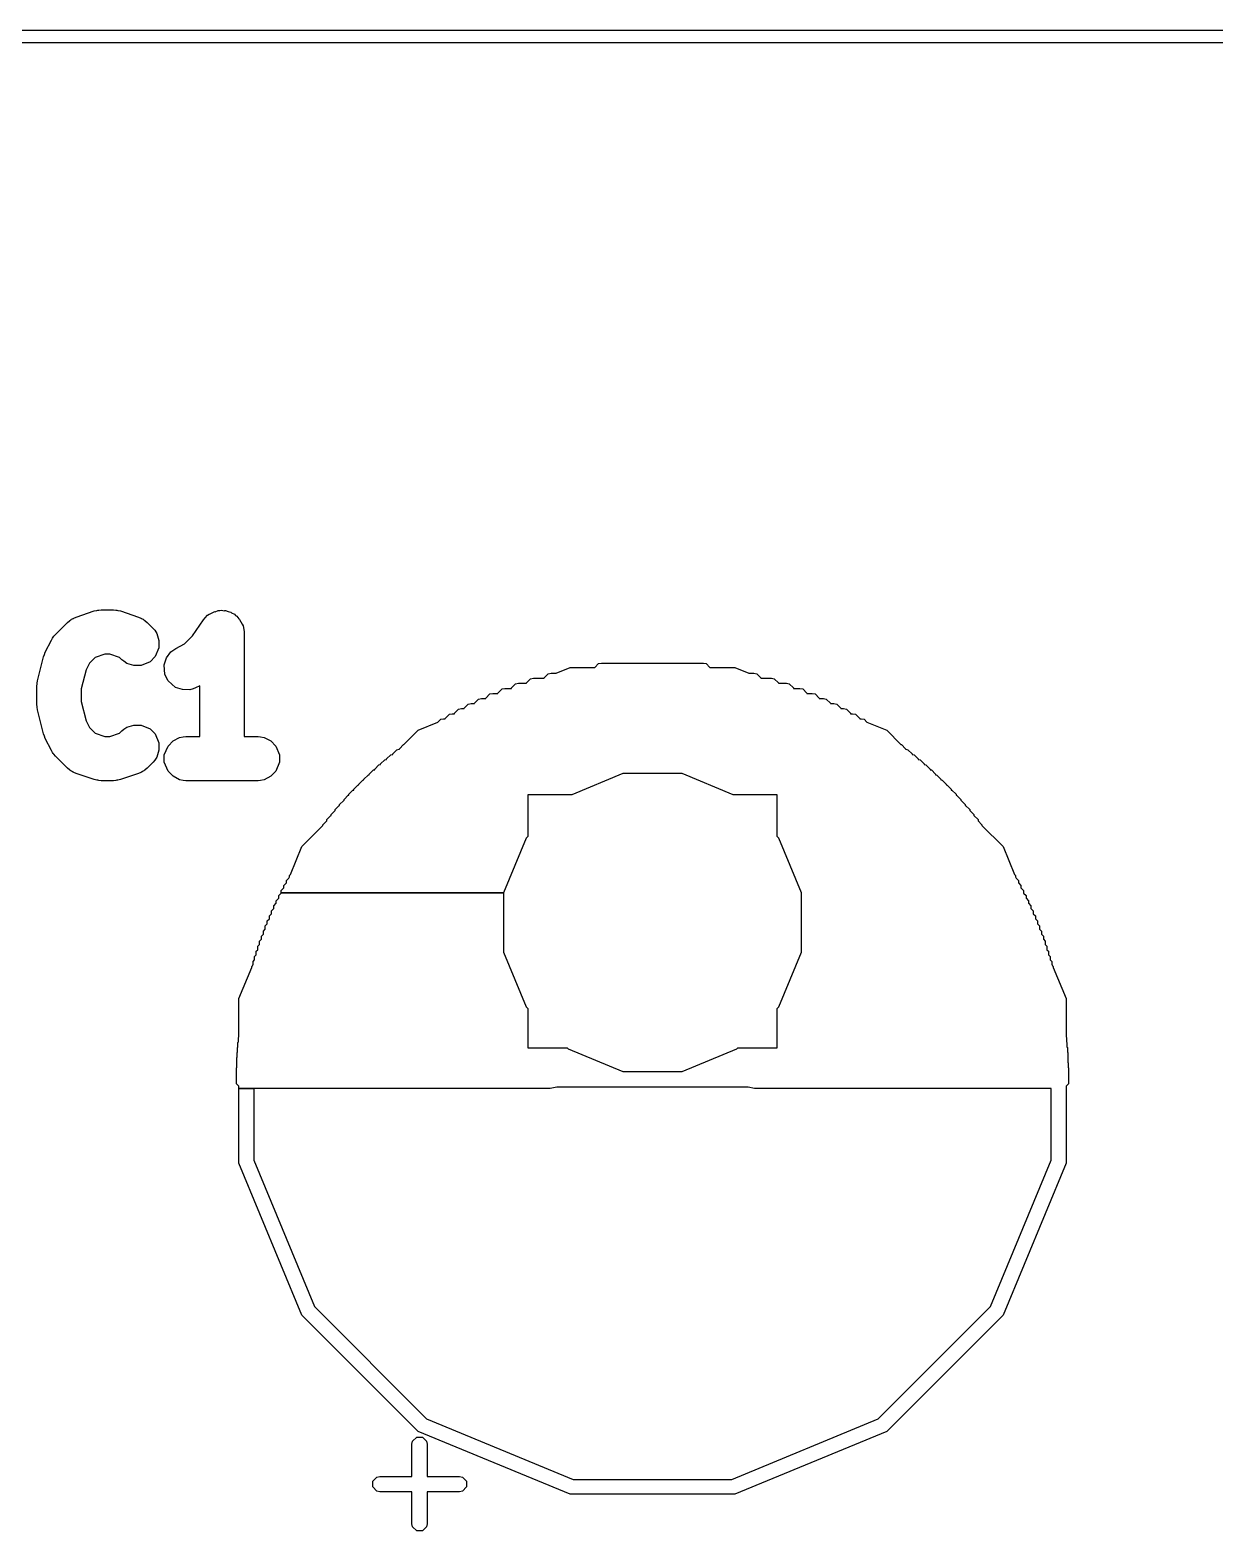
# Model space of a CAD drawing. Header units: millimetres. Extents: x 102.9 to 147, y -135 to -49.9.
# Drawn here: x 128.33 to 137.69, y -61.81 to -49.95 of the extents above; entities that cross this region are included whole.
import ezdxf

# ---------------------------------------------------------------- set-up
doc = ezdxf.new("R2010")
doc.units = ezdxf.units.MM
doc.layers.add('F.Silkscreen', color=41, linetype='CONTINUOUS', true_color=0xf2eda1)

msp = doc.modelspace()

# ---------------------------------------------------------------- linework, layer by layer
at = {"layer": 'F.Silkscreen', "linetype": 'CONTINUOUS'}
for p, q in [((103, -49.95), (147, -49.95)), ((146.95, -50.05), (103.05, -50.05)), ((128.842278, -54.5388), (128.861388, -54.534454)), ((128.861388, -54.534454), (128.869793, -54.533393)), ((128.869793, -54.533393), (128.878116, -54.531739)), ((128.878116, -54.531739), (128.897619, -54.529819)), ((128.897619, -54.529819), (128.992857, -54.529819)), ((128.992857, -54.529819), (129.01236, -54.531739)), ((129.01236, -54.531739), (129.020681, -54.533393)), ((129.020681, -54.533393), (129.029088, -54.534454)), ((129.029088, -54.534454), (129.048197, -54.5388)), ((129.796771, -54.545686), (129.821299, -54.535528)), ((129.821299, -54.535528), (129.833238, -54.535528)), ((129.833238, -54.535528), (129.844944, -54.533187)), ((129.844944, -54.533187), (129.87098, -54.538337)), ((129.87098, -54.538337), (129.87098, -54.535528)), ((129.87098, -54.535528), (129.878701, -54.535528)), ((129.878701, -54.535528), (129.898739, -54.543828)), ((128.53578, -54.723932), (128.631018, -54.628694)), ((128.631018, -54.628694), (128.646148, -54.616274)), ((128.646148, -54.616274), (128.649271, -54.614186)), ((128.649271, -54.614186), (128.650024, -54.615312)), ((128.650024, -54.615312), (128.656095, -54.608905)), ((128.656095, -54.608905), (128.663455, -54.604708)), ((128.663455, -54.604708), (128.670508, -54.599997)), ((128.670508, -54.599997), (128.678928, -54.597442)), ((128.67826, -54.59627), (128.681523, -54.59441)), ((128.678928, -54.597442), (128.67826, -54.59627)), ((128.681523, -54.59441), (128.699422, -54.586419)), ((128.699422, -54.586419), (128.842278, -54.5388)), ((129.048197, -54.5388), (129.191054, -54.586419)), ((129.191054, -54.586419), (129.208953, -54.59441)), ((129.208953, -54.59441), (129.212216, -54.59627)), ((129.212216, -54.59627), (129.211547, -54.597442)), ((129.211547, -54.597442), (129.219968, -54.599997)), ((129.219968, -54.599997), (129.227022, -54.60471)), ((129.227022, -54.60471), (129.234382, -54.608906)), ((129.234382, -54.608906), (129.240443, -54.615306)), ((129.240443, -54.615306), (129.241196, -54.614181)), ((129.241196, -54.614181), (129.244321, -54.61627)), ((129.244321, -54.61627), (129.259458, -54.628694)), ((129.259458, -54.628694), (129.307077, -54.676313)), ((129.618765, -54.736185), (129.704391, -54.607746)), ((129.704391, -54.607746), (129.716812, -54.592579)), ((129.716812, -54.592579), (129.737483, -54.571865)), ((129.737483, -54.571865), (129.750536, -54.564869)), ((129.750536, -54.564869), (129.750595, -54.564811)), ((129.750595, -54.564811), (129.750817, -54.564718)), ((129.750817, -54.564718), (129.788648, -54.544445)), ((129.788648, -54.544445), (129.79622, -54.54293)), ((129.79622, -54.54293), (129.796771, -54.545686)), ((129.898739, -54.543828), (129.920022, -54.548038)), ((129.920022, -54.548038), (129.926447, -54.552321)), ((129.926447, -54.552321), (129.924888, -54.554659)), ((129.924888, -54.554659), (129.949412, -54.564817)), ((129.949412, -54.564817), (129.957854, -54.573259)), ((129.957854, -54.573259), (129.967787, -54.579881)), ((129.967787, -54.579881), (129.982555, -54.601933)), ((129.982555, -54.601933), (129.984542, -54.599947)), ((129.984542, -54.599947), (129.990002, -54.605407)), ((129.990002, -54.605407), (130.010247, -54.643283)), ((130.010247, -54.643283), (130.010375, -54.643474)), ((130.010375, -54.643474), (130.010376, -54.643479)), ((130.010376, -54.643479), (130.01039, -54.643551)), ((130.01039, -54.643551), (130.01737, -54.656609)), ((128.45538, -54.864652), (128.502999, -54.769414)), ((128.502999, -54.769414), (128.51344, -54.752827)), ((128.51344, -54.752827), (128.518636, -54.746131)), ((128.518636, -54.746131), (128.523346, -54.739083)), ((128.523346, -54.739083), (128.53578, -54.723932)), ((129.307077, -54.676313), (129.319514, -54.691468)), ((129.319514, -54.691468), (129.335771, -54.715799)), ((129.335771, -54.715799), (129.352623, -54.771355)), ((129.352623, -54.771355), (129.352623, -54.828758)), ((129.55586, -54.79909), (129.618765, -54.736185)), ((130.01737, -54.656609), (130.023079, -54.68531)), ((130.023079, -54.68531), (130.025, -54.704819)), ((130.025, -54.704819), (130.025, -55.529819)), ((128.44213, -54.90047), (128.448338, -54.883092)), ((128.448338, -54.883092), (128.448376, -54.882954)), ((128.448376, -54.882954), (128.448549, -54.8825)), ((128.448549, -54.8825), (128.448723, -54.882015)), ((128.448723, -54.882015), (128.448788, -54.881877)), ((128.448788, -54.881877), (128.45538, -54.864652)), ((128.926016, -54.879819), (128.849295, -54.905392)), ((128.96446, -54.879819), (128.926016, -54.879819)), ((129.04118, -54.905392), (128.96446, -54.879819)), ((129.352623, -54.828758), (129.323334, -54.899469)), ((129.412758, -54.909771), (129.446315, -54.862394)), ((129.446315, -54.862394), (129.469433, -54.844452)), ((129.469433, -54.844452), (129.486024, -54.834008)), ((129.486024, -54.834008), (129.55586, -54.79909)), ((128.394511, -55.090946), (128.44213, -54.90047)), ((128.77702, -55.003993), (128.739286, -55.154932)), ((128.803346, -54.951341), (128.77702, -55.003993)), ((128.849295, -54.905392), (128.803346, -54.951341)), ((129.059589, -54.923801), (129.04118, -54.905392)), ((129.074744, -54.936238), (129.059589, -54.923801)), ((129.099075, -54.952495), (129.074744, -54.936238)), ((129.154631, -54.969347), (129.099075, -54.952495)), ((129.212034, -54.969347), (129.154631, -54.969347)), ((129.282745, -54.940058), (129.212034, -54.969347)), ((129.323334, -54.899469), (129.282745, -54.940058)), ((129.394606, -54.964228), (129.412758, -54.909771)), ((129.400032, -55.040571), (129.394606, -54.964228)), ((132.489259, -55.03), (132.600349, -54.983985)), ((132.600349, -54.983985), (132.795621, -54.983985)), ((132.795621, -54.983985), (132.825039, -54.954567)), ((132.825039, -54.954567), (132.848, -54.95)), ((132.848, -54.95), (133.652, -54.95)), ((133.652, -54.95), (133.674961, -54.954567)), ((133.674961, -54.954567), (133.704379, -54.983985)), ((133.704379, -54.983985), (133.899651, -54.983985)), ((133.899651, -54.983985), (134.010741, -55.03)), ((128.389286, -55.13339), (128.391206, -55.113887)), ((128.391206, -55.113887), (128.391555, -55.112128)), ((128.391555, -55.112128), (128.391643, -55.110335)), ((128.391643, -55.110335), (128.394511, -55.090946)), ((129.425703, -55.091913), (129.400032, -55.040571)), ((129.425704, -55.091914), (129.425703, -55.091913)), ((129.483524, -55.142061), (129.425704, -55.091914)), ((132.136567, -55.147039), (132.169039, -55.114567)), ((132.169039, -55.114567), (132.192, -55.11)), ((132.192, -55.11), (132.255567, -55.11)), ((132.255567, -55.107039), (132.288039, -55.074567)), ((132.255567, -55.11), (132.255567, -55.107039)), ((132.288039, -55.074567), (132.311, -55.07)), ((132.311, -55.07), (132.39269, -55.07)), ((132.39269, -55.07), (132.393567, -55.069636)), ((132.393567, -55.067039), (132.426039, -55.034567)), ((132.393567, -55.069636), (132.393567, -55.067039)), ((132.426039, -55.034567), (132.449, -55.03)), ((132.449, -55.03), (132.489259, -55.03)), ((134.010741, -55.03), (134.051, -55.03)), ((134.051, -55.03), (134.073961, -55.034567)), ((134.073961, -55.034567), (134.106433, -55.067039)), ((134.106433, -55.067039), (134.106433, -55.069636)), ((134.106433, -55.069636), (134.10731, -55.07)), ((134.10731, -55.07), (134.189, -55.07)), ((134.189, -55.07), (134.211961, -55.074567)), ((134.211961, -55.074567), (134.244433, -55.107039)), ((134.244433, -55.107039), (134.244433, -55.11)), ((134.244433, -55.11), (134.308, -55.11)), ((134.308, -55.11), (134.330961, -55.114567)), ((134.330961, -55.114567), (134.363433, -55.147039)), ((128.389286, -55.276247), (128.389286, -55.13339)), ((128.739286, -55.154932), (128.739286, -55.254704)), ((129.537981, -55.160213), (129.483524, -55.142061)), ((129.596015, -55.161793), (129.537981, -55.160213)), ((129.624239, -55.154064), (129.596015, -55.161793)), ((129.642548, -55.147058), (129.624239, -55.154064)), ((129.675, -55.130832), (129.642548, -55.147058)), ((129.675, -55.529819), (129.675, -55.130832)), ((131.844567, -55.267039), (131.877039, -55.234567)), ((131.877039, -55.234567), (131.9, -55.23)), ((131.9, -55.23), (131.933567, -55.23)), ((131.933567, -55.227039), (131.966039, -55.194567)), ((131.933567, -55.23), (131.933567, -55.227039)), ((131.966039, -55.194567), (131.989, -55.19)), ((131.989, -55.19), (132.029567, -55.19)), ((132.029567, -55.187039), (132.062039, -55.154567)), ((132.029567, -55.19), (132.029567, -55.187039)), ((132.062039, -55.154567), (132.085, -55.15)), ((132.085, -55.15), (132.136567, -55.15)), ((132.136567, -55.15), (132.136567, -55.147039)), ((134.363433, -55.147039), (134.363433, -55.15)), ((134.363433, -55.15), (134.415, -55.15)), ((134.415, -55.15), (134.437961, -55.154567)), ((134.437961, -55.154567), (134.470433, -55.187039)), ((134.470433, -55.187039), (134.470433, -55.19)), ((134.470433, -55.19), (134.511, -55.19)), ((134.511, -55.19), (134.533961, -55.194567)), ((134.533961, -55.194567), (134.566433, -55.227039)), ((134.566433, -55.227039), (134.566433, -55.23)), ((134.566433, -55.23), (134.6, -55.23)), ((134.6, -55.23), (134.622961, -55.234567)), ((134.622961, -55.234567), (134.655433, -55.267039)), ((128.391207, -55.295752), (128.389286, -55.276247)), ((128.391555, -55.297504), (128.391207, -55.295752)), ((128.391643, -55.299301), (128.391555, -55.297504)), ((128.394511, -55.318691), (128.391643, -55.299301)), ((128.44213, -55.509167), (128.394511, -55.318691)), ((128.739286, -55.254704), (128.77702, -55.405643)), ((131.613567, -55.387039), (131.646039, -55.354567)), ((131.646039, -55.354567), (131.669, -55.35)), ((131.669, -55.35), (131.685567, -55.35)), ((131.685567, -55.347039), (131.718039, -55.314567)), ((131.685567, -55.35), (131.685567, -55.347039)), ((131.718039, -55.314567), (131.741, -55.31)), ((131.741, -55.31), (131.762567, -55.31)), ((131.762567, -55.307039), (131.795039, -55.274567)), ((131.762567, -55.31), (131.762567, -55.307039)), ((131.795039, -55.274567), (131.818, -55.27)), ((131.818, -55.27), (131.844567, -55.27)), ((131.844567, -55.27), (131.844567, -55.267039)), ((134.655433, -55.267039), (134.655433, -55.27)), ((134.655433, -55.27), (134.682, -55.27)), ((134.682, -55.27), (134.704961, -55.274567)), ((134.704961, -55.274567), (134.737433, -55.307039)), ((134.737433, -55.307039), (134.737433, -55.31)), ((134.737433, -55.31), (134.759, -55.31)), ((134.759, -55.31), (134.781961, -55.314567)), ((134.781961, -55.314567), (134.814433, -55.347039)), ((134.814433, -55.347039), (134.814433, -55.35)), ((134.814433, -55.35), (134.831, -55.35)), ((134.831, -55.35), (134.853961, -55.354567)), ((134.853961, -55.354567), (134.886433, -55.387039)), ((128.77702, -55.405643), (128.803347, -55.458298)), ((128.803347, -55.458298), (128.849294, -55.504245)), ((129.059588, -55.485837), (129.074742, -55.473401)), ((129.074742, -55.473401), (129.099074, -55.457143)), ((129.099074, -55.457143), (129.154629, -55.44029)), ((129.154629, -55.44029), (129.212032, -55.440289)), ((129.212032, -55.440289), (129.282743, -55.469577)), ((129.282743, -55.469577), (129.282745, -55.469578)), ((129.282745, -55.469578), (129.323334, -55.510167)), ((131.287223, -55.593933), (131.399951, -55.481206)), ((131.399951, -55.481206), (131.556064, -55.416541)), ((131.556064, -55.416541), (131.578039, -55.394567)), ((131.578039, -55.394567), (131.601, -55.39)), ((131.601, -55.39), (131.613567, -55.39)), ((131.613567, -55.39), (131.613567, -55.387039)), ((134.886433, -55.387039), (134.886433, -55.39)), ((134.886433, -55.39), (134.899, -55.39)), ((134.899, -55.39), (134.921961, -55.394567)), ((134.921961, -55.394567), (134.943935, -55.416541)), ((134.943935, -55.416541), (135.100049, -55.481206)), ((135.100049, -55.481206), (135.212776, -55.593933)), ((128.448336, -55.526539), (128.44213, -55.509167)), ((128.448375, -55.52668), (128.448336, -55.526539)), ((128.44855, -55.527139), (128.448375, -55.52668)), ((128.448725, -55.527627), (128.44855, -55.527139)), ((128.44879, -55.527765), (128.448725, -55.527627)), ((128.45538, -55.544985), (128.44879, -55.527765)), ((128.502999, -55.640223), (128.45538, -55.544985)), ((128.849294, -55.504245), (128.926016, -55.529819)), ((128.926016, -55.529819), (128.964459, -55.529819)), ((128.964459, -55.529819), (129.04118, -55.504244)), ((129.04118, -55.504244), (129.059588, -55.485837)), ((129.323334, -55.510167), (129.352623, -55.580876)), ((129.352623, -55.580876), (129.352624, -55.638279)), ((129.424284, -55.605407), (129.464874, -55.564817)), ((129.464874, -55.564817), (129.516076, -55.537449)), ((129.516076, -55.537449), (129.544777, -55.53174)), ((129.544777, -55.53174), (129.564286, -55.529819)), ((129.564286, -55.529819), (129.675, -55.529819)), ((130.025, -55.529819), (130.135714, -55.529819)), ((130.135714, -55.529819), (130.155223, -55.53174)), ((130.155223, -55.53174), (130.183924, -55.537449)), ((130.183924, -55.537449), (130.235126, -55.564817)), ((130.235126, -55.564817), (130.275716, -55.605407)), ((131.251567, -55.627039), (131.284039, -55.594567)), ((131.284039, -55.594567), (131.287223, -55.593933)), ((135.212776, -55.593933), (135.215961, -55.594567)), ((135.215961, -55.594567), (135.248433, -55.627039)), ((128.513443, -55.656814), (128.502999, -55.640223)), ((128.518641, -55.663512), (128.513443, -55.656814)), ((128.523344, -55.67055), (128.518641, -55.663512)), ((128.53578, -55.685704), (128.523344, -55.67055)), ((128.631018, -55.780943), (128.53578, -55.685704)), ((129.319513, -55.71817), (129.307077, -55.733323)), ((129.335771, -55.693838), (129.319513, -55.71817)), ((129.352624, -55.638279), (129.335771, -55.693838)), ((129.394995, -55.676118), (129.424284, -55.605407)), ((129.394995, -55.73352), (129.394995, -55.676118)), ((130.275716, -55.605407), (130.305005, -55.676118)), ((130.305005, -55.676118), (130.305005, -55.73352)), ((131.103567, -55.747039), (131.136039, -55.714567)), ((131.136039, -55.714567), (131.150567, -55.711677)), ((131.150567, -55.707039), (131.183039, -55.674567)), ((131.150567, -55.711677), (131.150567, -55.707039)), ((131.183039, -55.674567), (131.199567, -55.671279)), ((131.199567, -55.667039), (131.232039, -55.634567)), ((131.199567, -55.671279), (131.199567, -55.667039)), ((131.232039, -55.634567), (131.250202, -55.630954)), ((131.250202, -55.630954), (131.251567, -55.62959)), ((131.251567, -55.62959), (131.251567, -55.627039)), ((135.248433, -55.627039), (135.248433, -55.62959)), ((135.248433, -55.62959), (135.249797, -55.630954)), ((135.249797, -55.630954), (135.267961, -55.634567)), ((135.267961, -55.634567), (135.300433, -55.667039)), ((135.300433, -55.667039), (135.300433, -55.671279)), ((135.300433, -55.671279), (135.316961, -55.674567)), ((135.316961, -55.674567), (135.349433, -55.707039)), ((135.349433, -55.707039), (135.349433, -55.711677)), ((135.349433, -55.711677), (135.363961, -55.714567)), ((135.363961, -55.714567), (135.396433, -55.747039)), ((128.646167, -55.793377), (128.631018, -55.780943)), ((128.64929, -55.795464), (128.646167, -55.793377)), ((128.650041, -55.794339), (128.64929, -55.795464)), ((128.6561, -55.800736), (128.650041, -55.794339)), ((128.663459, -55.80493), (128.6561, -55.800736)), ((128.670502, -55.809637), (128.663459, -55.80493)), ((128.678929, -55.812193), (128.670502, -55.809637)), ((128.67826, -55.813368), (128.678929, -55.812193)), ((128.681523, -55.815228), (128.67826, -55.813368)), ((128.699422, -55.823219), (128.681523, -55.815228)), ((128.842278, -55.870838), (128.699422, -55.823219)), ((129.191054, -55.823219), (129.048197, -55.870838)), ((129.208953, -55.815228), (129.191054, -55.823219)), ((129.212216, -55.813368), (129.208953, -55.815228)), ((129.219982, -55.809632), (129.211545, -55.812191)), ((129.211545, -55.812191), (129.212216, -55.813368)), ((129.227021, -55.804927), (129.219982, -55.809632)), ((129.23437, -55.800739), (129.227021, -55.804927)), ((129.240415, -55.794353), (129.23437, -55.800739)), ((129.241166, -55.795476), (129.240415, -55.794353)), ((129.244292, -55.793388), (129.241166, -55.795476)), ((129.259459, -55.780942), (129.244292, -55.793388)), ((129.307077, -55.733323), (129.259459, -55.780942)), ((129.424284, -55.804231), (129.394995, -55.73352)), ((129.464874, -55.844821), (129.424284, -55.804231)), ((130.275716, -55.804231), (130.235126, -55.844821)), ((130.305005, -55.73352), (130.275716, -55.804231)), ((130.971567, -55.867039), (131.004039, -55.834567)), ((131.004039, -55.834567), (131.013567, -55.832671)), ((131.013567, -55.827039), (131.046039, -55.794567)), ((131.013567, -55.832671), (131.013567, -55.827039)), ((131.046039, -55.794567), (131.057567, -55.792274)), ((131.057567, -55.787039), (131.090039, -55.754567)), ((131.057567, -55.792274), (131.057567, -55.787039)), ((131.090039, -55.754567), (131.103567, -55.751876)), ((131.103567, -55.751876), (131.103567, -55.747039)), ((133.015892, -55.823058), (132.612856, -55.99)), ((133.484108, -55.823058), (133.015892, -55.823058)), ((133.887144, -55.99), (133.484108, -55.823058)), ((135.396433, -55.747039), (135.396433, -55.751876)), ((135.396433, -55.751876), (135.409961, -55.754567)), ((135.409961, -55.754567), (135.442433, -55.787039)), ((135.442433, -55.787039), (135.442433, -55.792274)), ((135.442433, -55.792274), (135.453961, -55.794567)), ((135.453961, -55.794567), (135.486433, -55.827039)), ((135.486433, -55.827039), (135.486433, -55.832671)), ((135.486433, -55.832671), (135.495961, -55.834567)), ((135.495961, -55.834567), (135.528433, -55.867039)), ((128.861396, -55.875185), (128.842278, -55.870838)), ((128.869799, -55.876244), (128.861396, -55.875185)), ((128.878108, -55.877897), (128.869799, -55.876244)), ((128.897619, -55.879819), (128.878108, -55.877897)), ((128.992857, -55.879819), (128.897619, -55.879819)), ((129.012368, -55.877897), (128.992857, -55.879819)), ((129.020675, -55.876244), (129.012368, -55.877897)), ((129.02908, -55.875185), (129.020675, -55.876244)), ((129.048197, -55.870838), (129.02908, -55.875185)), ((129.516076, -55.872189), (129.464874, -55.844821)), ((129.544777, -55.877898), (129.516076, -55.872189)), ((129.564286, -55.879819), (129.544777, -55.877898)), ((130.135714, -55.879819), (129.564286, -55.879819)), ((130.155223, -55.877898), (130.135714, -55.879819)), ((130.183924, -55.872189), (130.155223, -55.877898)), ((130.235126, -55.844821), (130.183924, -55.872189)), ((130.852567, -55.987039), (130.885039, -55.954567)), ((130.885039, -55.954567), (130.890567, -55.953467)), ((130.890567, -55.947039), (130.923039, -55.914567)), ((130.890567, -55.953467), (130.890567, -55.947039)), ((130.923039, -55.914567), (130.930567, -55.913069)), ((130.930567, -55.907039), (130.963039, -55.874567)), ((130.930567, -55.913069), (130.930567, -55.907039)), ((130.963039, -55.874567), (130.971567, -55.87287)), ((130.971567, -55.87287), (130.971567, -55.867039)), ((135.528433, -55.867039), (135.528433, -55.87287)), ((135.528433, -55.87287), (135.536961, -55.874567)), ((135.536961, -55.874567), (135.569433, -55.907039)), ((135.569433, -55.907039), (135.569433, -55.913069)), ((135.569433, -55.913069), (135.576961, -55.914567)), ((135.576961, -55.914567), (135.609433, -55.947039)), ((135.609433, -55.947039), (135.609433, -55.953467)), ((135.609433, -55.953467), (135.614961, -55.954567)), ((135.614961, -55.954567), (135.647433, -55.987039)), ((130.744567, -56.107039), (130.777039, -56.074567)), ((130.777039, -56.074567), (130.779567, -56.074064)), ((130.779567, -56.067039), (130.812039, -56.034567)), ((130.779567, -56.074064), (130.779567, -56.067039)), ((130.812039, -56.034567), (130.815567, -56.033865)), ((130.815567, -56.027039), (130.848039, -55.994567)), ((130.815567, -56.033865), (130.815567, -56.027039)), ((130.848039, -55.994567), (130.852567, -55.993666)), ((130.852567, -55.993666), (130.852567, -55.987039)), ((132.612856, -55.99), (132.265433, -55.99)), ((132.265433, -55.99), (132.265433, -56.027039)), ((132.265433, -56.027039), (132.265433, -56.067039)), ((132.265433, -56.067039), (132.265433, -56.107039)), ((134.234567, -55.99), (133.887144, -55.99)), ((134.234567, -56.027039), (134.234567, -55.99)), ((134.234567, -56.067039), (134.234567, -56.027039)), ((134.234567, -56.107039), (134.234567, -56.067039)), ((135.647433, -55.987039), (135.647433, -55.993666)), ((135.647433, -55.993666), (135.651961, -55.994567)), ((135.651961, -55.994567), (135.684433, -56.027039)), ((135.684433, -56.027039), (135.684433, -56.033865)), ((135.684433, -56.033865), (135.687961, -56.034567)), ((135.687961, -56.034567), (135.720433, -56.067039)), ((135.720433, -56.067039), (135.720433, -56.074064)), ((135.720433, -56.074064), (135.722961, -56.074567)), ((135.722961, -56.074567), (135.755433, -56.107039)), ((130.678567, -56.187039), (130.711039, -56.154567)), ((130.678567, -56.196039), (130.678567, -56.187039)), ((130.711039, -56.154567), (130.711567, -56.154461)), ((130.711567, -56.147039), (130.744039, -56.114567)), ((130.711567, -56.154461), (130.711567, -56.147039)), ((130.744039, -56.114567), (130.744567, -56.114461)), ((130.744567, -56.114461), (130.744567, -56.107039)), ((132.265433, -56.107039), (132.265433, -56.147039)), ((132.265433, -56.147039), (132.265433, -56.187039)), ((132.265433, -56.187039), (132.265433, -56.227039)), ((134.234567, -56.147039), (134.234567, -56.107039)), ((134.234567, -56.187039), (134.234567, -56.147039)), ((134.234567, -56.227039), (134.234567, -56.187039)), ((135.755433, -56.107039), (135.755433, -56.114461)), ((135.755433, -56.114461), (135.755961, -56.114567)), ((135.755961, -56.114567), (135.788433, -56.147039)), ((135.788433, -56.147039), (135.788433, -56.154461)), ((135.788433, -56.154461), (135.788961, -56.154567)), ((135.788961, -56.154567), (135.821433, -56.187039)), ((135.821433, -56.187039), (135.821433, -56.196039)), ((130.481206, -56.399951), (130.647567, -56.23359)), ((130.647567, -56.227039), (130.678567, -56.196039)), ((130.647567, -56.23359), (130.647567, -56.227039)), ((132.265433, -56.227039), (132.265433, -56.267039)), ((132.265433, -56.267039), (132.265433, -56.307039)), ((132.265433, -56.307039), (132.265433, -56.320118)), ((134.234567, -56.267039), (134.234567, -56.227039)), ((134.234567, -56.307039), (134.234567, -56.267039)), ((134.234567, -56.320118), (134.234567, -56.307039)), ((135.821433, -56.196039), (135.852433, -56.227039)), ((135.852433, -56.227039), (135.852433, -56.23359)), ((135.852433, -56.23359), (136.018794, -56.399951)), ((130.390378, -56.619227), (130.481206, -56.399951)), ((132.252236, -56.333316), (132.073058, -56.765892)), ((132.265433, -56.320118), (132.252236, -56.333315)), ((132.252236, -56.333315), (132.252236, -56.333316)), ((134.247764, -56.333315), (134.234567, -56.320118)), ((134.247764, -56.333316), (134.247764, -56.333315)), ((134.426942, -56.765892), (134.247764, -56.333316)), ((136.018794, -56.399951), (136.109621, -56.619227)), ((130.360567, -56.667039), (130.37765, -56.649955)), ((130.360567, -56.686039), (130.360567, -56.667039)), ((130.37765, -56.649955), (130.382567, -56.638086)), ((130.382567, -56.627039), (130.390378, -56.619227)), ((130.382567, -56.638086), (130.382567, -56.627039)), ((136.109621, -56.619227), (136.117433, -56.627039)), ((136.117433, -56.627039), (136.117433, -56.638086)), ((136.117433, -56.638086), (136.122349, -56.649955)), ((136.122349, -56.649955), (136.139433, -56.667039)), ((136.139433, -56.667039), (136.139433, -56.686039)), ((130.298567, -56.787039), (130.318567, -56.767039)), ((130.298567, -56.808039), (130.298567, -56.787039)), ((130.318567, -56.747039), (130.339567, -56.726039)), ((130.318567, -56.765892), (130.318567, -56.747039)), ((130.318567, -56.767039), (130.318567, -56.765892)), ((130.318567, -56.765892), (132.073058, -56.765892)), ((132.073058, -56.765892), (130.318567, -56.765892)), ((130.339567, -56.707039), (130.360567, -56.686039)), ((130.339567, -56.726039), (130.339567, -56.707039)), ((132.073058, -56.765892), (132.073058, -57.234108)), ((134.426942, -57.234108), (134.426942, -56.765892)), ((136.139433, -56.686039), (136.160433, -56.707039)), ((136.160433, -56.707039), (136.160433, -56.726039)), ((136.160433, -56.726039), (136.181433, -56.747039)), ((136.181433, -56.747039), (136.181433, -56.767039)), ((136.181433, -56.767039), (136.201433, -56.787039)), ((136.201433, -56.787039), (136.201433, -56.808039)), ((130.242567, -56.907039), (130.260567, -56.889039)), ((130.242567, -56.930039), (130.242567, -56.907039)), ((130.260567, -56.867039), (130.279567, -56.848039)), ((130.260567, -56.889039), (130.260567, -56.867039)), ((130.279567, -56.827039), (130.298567, -56.808039)), ((130.279567, -56.848039), (130.279567, -56.827039)), ((136.201433, -56.808039), (136.220433, -56.827039)), ((136.220433, -56.827039), (136.220433, -56.848039)), ((136.220433, -56.848039), (136.239433, -56.867039)), ((136.239433, -56.867039), (136.239433, -56.889039)), ((136.239433, -56.889039), (136.257433, -56.907039)), ((136.257433, -56.907039), (136.257433, -56.930039)), ((130.192567, -57.027039), (130.208567, -57.011039)), ((130.208567, -56.987039), (130.225567, -56.970039)), ((130.208567, -57.011039), (130.208567, -56.987039)), ((130.225567, -56.947039), (130.242567, -56.930039)), ((130.225567, -56.970039), (130.225567, -56.947039)), ((136.257433, -56.930039), (136.274433, -56.947039)), ((136.274433, -56.947039), (136.274433, -56.970039)), ((136.274433, -56.970039), (136.291433, -56.987039)), ((136.291433, -56.987039), (136.291433, -57.011039)), ((136.291433, -57.011039), (136.307433, -57.027039)), ((130.147567, -57.147039), (130.162567, -57.132039)), ((130.162567, -57.107039), (130.177567, -57.092039)), ((130.162567, -57.132039), (130.162567, -57.107039)), ((130.177567, -57.067039), (130.192567, -57.052039)), ((130.177567, -57.092039), (130.177567, -57.067039)), ((130.192567, -57.052039), (130.192567, -57.027039)), ((136.307433, -57.027039), (136.307433, -57.052039)), ((136.307433, -57.052039), (136.322433, -57.067039)), ((136.322433, -57.067039), (136.322433, -57.092039)), ((136.322433, -57.092039), (136.337433, -57.107039)), ((136.337433, -57.107039), (136.337433, -57.132039)), ((136.337433, -57.132039), (136.352433, -57.147039)), ((130.108567, -57.267039), (130.121567, -57.254039)), ((130.121567, -57.227039), (130.134567, -57.214039)), ((130.121567, -57.254039), (130.121567, -57.227039)), ((130.134567, -57.187039), (130.147567, -57.174039)), ((130.134567, -57.214039), (130.134567, -57.187039)), ((130.147567, -57.174039), (130.147567, -57.147039)), ((132.073058, -57.234108), (132.252236, -57.666684)), ((134.247764, -57.666684), (134.426942, -57.234108)), ((136.352433, -57.147039), (136.352433, -57.174039)), ((136.352433, -57.174039), (136.365433, -57.187039)), ((136.365433, -57.187039), (136.365433, -57.214039)), ((136.365433, -57.214039), (136.378433, -57.227039)), ((136.378433, -57.227039), (136.378433, -57.254039)), ((136.378433, -57.254039), (136.391433, -57.267039)), ((129.983985, -57.600349), (130.085567, -57.355108)), ((130.085567, -57.347039), (130.091272, -57.341333)), ((130.085567, -57.355108), (130.085567, -57.347039)), ((130.091272, -57.341333), (130.096567, -57.328551)), ((130.096567, -57.307039), (130.108567, -57.295039)), ((130.096567, -57.328551), (130.096567, -57.307039)), ((130.108567, -57.295039), (130.108567, -57.267039)), ((136.391433, -57.267039), (136.391433, -57.295039)), ((136.391433, -57.295039), (136.403433, -57.307039)), ((136.403433, -57.307039), (136.403433, -57.328551)), ((136.403433, -57.328551), (136.408727, -57.341333)), ((136.408727, -57.341333), (136.414433, -57.347039)), ((136.414433, -57.347039), (136.414433, -57.355108)), ((136.414433, -57.355108), (136.516015, -57.600349)), ((129.983985, -57.62376), (129.983985, -57.600349)), ((136.516015, -57.600349), (136.516015, -57.903621)), ((129.983985, -57.903621), (129.983985, -57.62376)), ((132.252236, -57.666684), (132.252236, -57.666685)), ((132.252236, -57.666685), (132.265433, -57.679882)), ((132.265433, -57.679882), (132.265433, -57.707039)), ((132.265433, -57.707039), (132.265433, -57.747039)), ((134.234567, -57.679882), (134.247764, -57.666685)), ((134.234567, -57.707039), (134.234567, -57.679882)), ((134.234567, -57.747039), (134.234567, -57.707039)), ((134.247764, -57.666685), (134.247764, -57.666684)), ((132.265433, -57.747039), (132.265433, -57.787039)), ((132.265433, -57.787039), (132.265433, -57.827039)), ((132.265433, -57.827039), (132.265433, -57.867039)), ((134.234567, -57.787039), (134.234567, -57.747039)), ((134.234567, -57.827039), (134.234567, -57.787039)), ((134.234567, -57.867039), (134.234567, -57.827039)), ((129.976567, -57.947039), (129.980567, -57.943039)), ((129.976567, -57.984039), (129.976567, -57.947039)), ((129.980567, -57.907039), (129.983985, -57.903621)), ((129.980567, -57.943039), (129.980567, -57.907039)), ((132.265433, -57.867039), (132.265433, -57.907039)), ((132.265433, -57.907039), (132.265433, -57.947039)), ((132.265433, -57.947039), (132.265433, -57.987039)), ((134.234567, -57.907039), (134.234567, -57.867039)), ((134.234567, -57.947039), (134.234567, -57.907039)), ((134.234567, -57.987039), (134.234567, -57.947039)), ((136.516015, -57.903621), (136.519433, -57.907039)), ((136.519433, -57.907039), (136.519433, -57.943039)), ((136.519433, -57.943039), (136.523433, -57.947039)), ((136.523433, -57.947039), (136.523433, -57.984039)), ((129.968567, -58.067039), (129.970567, -58.065039)), ((129.968567, -58.105039), (129.968567, -58.067039)), ((129.970567, -58.027039), (129.973567, -58.024039)), ((129.970567, -58.065039), (129.970567, -58.027039)), ((129.973567, -57.987039), (129.976567, -57.984039)), ((129.973567, -58.024039), (129.973567, -57.987039)), ((132.265433, -57.987039), (132.265433, -57.99)), ((132.265433, -57.99), (132.575551, -57.99)), ((132.575551, -57.99), (132.583315, -57.997764)), ((132.583315, -57.997764), (132.583316, -57.997764)), ((132.583316, -57.997764), (133.015892, -58.176942)), ((133.484108, -58.176942), (133.916684, -57.997764)), ((133.916684, -57.997764), (133.916685, -57.997764)), ((133.916685, -57.997764), (133.924449, -57.99)), ((133.924449, -57.99), (134.234567, -57.99)), ((134.234567, -57.99), (134.234567, -57.987039)), ((136.523433, -57.984039), (136.526433, -57.987039)), ((136.526433, -57.987039), (136.526433, -58.024039)), ((136.526433, -58.024039), (136.529433, -58.027039)), ((136.529433, -58.027039), (136.529433, -58.065039)), ((136.529433, -58.065039), (136.531433, -58.067039)), ((136.531433, -58.067039), (136.531433, -58.105039)), ((129.964567, -58.187039), (129.965567, -58.186039)), ((129.964567, -58.227039), (129.964567, -58.187039)), ((129.965567, -58.147039), (129.966567, -58.146039)), ((129.965567, -58.186039), (129.965567, -58.147039)), ((129.966567, -58.107039), (129.968567, -58.105039)), ((129.966567, -58.146039), (129.966567, -58.107039)), ((133.015892, -58.176942), (133.484108, -58.176942)), ((136.531433, -58.105039), (136.533433, -58.107039)), ((136.533433, -58.107039), (136.533433, -58.146039)), ((136.533433, -58.146039), (136.534433, -58.147039)), ((136.534433, -58.147039), (136.534433, -58.186039)), ((136.534433, -58.186039), (136.535433, -58.187039)), ((136.535433, -58.187039), (136.535433, -58.227039)), ((129.964567, -58.272961), (129.964567, -58.227039)), ((129.983985, -58.292379), (129.964567, -58.272961)), ((129.983985, -58.31), (129.983985, -58.292379)), ((129.983985, -58.899651), (129.983985, -58.31)), ((129.983985, -58.31), (130.101679, -58.31)), ((130.101679, -58.31), (129.983985, -58.31)), ((130.101679, -58.31), (130.101679, -58.87624)), ((132.443476, -58.31), (130.101679, -58.31)), ((132.49375, -58.3), (132.443476, -58.31)), ((134.00625, -58.3), (132.49375, -58.3)), ((134.056524, -58.31), (134.00625, -58.3)), ((136.398321, -58.31), (134.056524, -58.31)), ((136.398321, -58.87624), (136.398321, -58.31)), ((136.535433, -58.272961), (136.516015, -58.292379)), ((136.516015, -58.292379), (136.516015, -58.899651)), ((136.535433, -58.227039), (136.535433, -58.272961)), ((130.481206, -60.100049), (129.983985, -58.899651)), ((130.101679, -58.87624), (130.580983, -60.03338)), ((135.919017, -60.03338), (136.398321, -58.87624)), ((136.516015, -58.899651), (136.018794, -60.100049)), ((131.399951, -61.018794), (130.481206, -60.100049)), ((130.580983, -60.03338), (131.46662, -60.919017)), ((135.03338, -60.919017), (135.919017, -60.03338)), ((136.018794, -60.100049), (135.100049, -61.018794)), ((131.46662, -60.919017), (132.62376, -61.398321)), ((133.87624, -61.398321), (135.03338, -60.919017)), ((132.600349, -61.516015), (131.399951, -61.018794)), ((135.100049, -61.018794), (133.899651, -61.516015)), ((131.351, -61.120241), (131.355567, -61.09728)), ((131.351, -61.375241), (131.351, -61.120241)), ((131.355567, -61.09728), (131.388039, -61.064808)), ((131.388039, -61.064808), (131.433961, -61.064808)), ((131.433961, -61.064808), (131.466433, -61.09728)), ((131.466433, -61.09728), (131.471, -61.120241)), ((131.471, -61.120241), (131.471, -61.375241)), ((131.040567, -61.41228), (131.073039, -61.379808)), ((131.040567, -61.458202), (131.040567, -61.41228)), ((131.073039, -61.379808), (131.096, -61.375241)), ((131.096, -61.375241), (131.351, -61.375241)), ((131.471, -61.375241), (131.726, -61.375241)), ((131.726, -61.375241), (131.748961, -61.379808)), ((131.748961, -61.379808), (131.781433, -61.41228)), ((131.781433, -61.41228), (131.781433, -61.458202)), ((132.62376, -61.398321), (133.87624, -61.398321)), ((131.073039, -61.490674), (131.040567, -61.458202)), ((131.096, -61.495241), (131.073039, -61.490674)), ((131.351, -61.495241), (131.096, -61.495241)), ((131.351, -61.750241), (131.351, -61.495241)), ((131.726, -61.495241), (131.471, -61.495241)), ((131.471, -61.495241), (131.471, -61.750241)), ((131.748961, -61.490674), (131.726, -61.495241)), ((131.781433, -61.458202), (131.748961, -61.490674)), ((133.899651, -61.516015), (132.600349, -61.516015)), ((131.355567, -61.773202), (131.351, -61.750241)), ((131.471, -61.750241), (131.466433, -61.773202)), ((131.388039, -61.805674), (131.355567, -61.773202)), ((131.433961, -61.805674), (131.388039, -61.805674)), ((131.466433, -61.773202), (131.433961, -61.805674))]:
    msp.add_line(p, q, dxfattribs=at)

doc.saveas('drawing.dxf')
